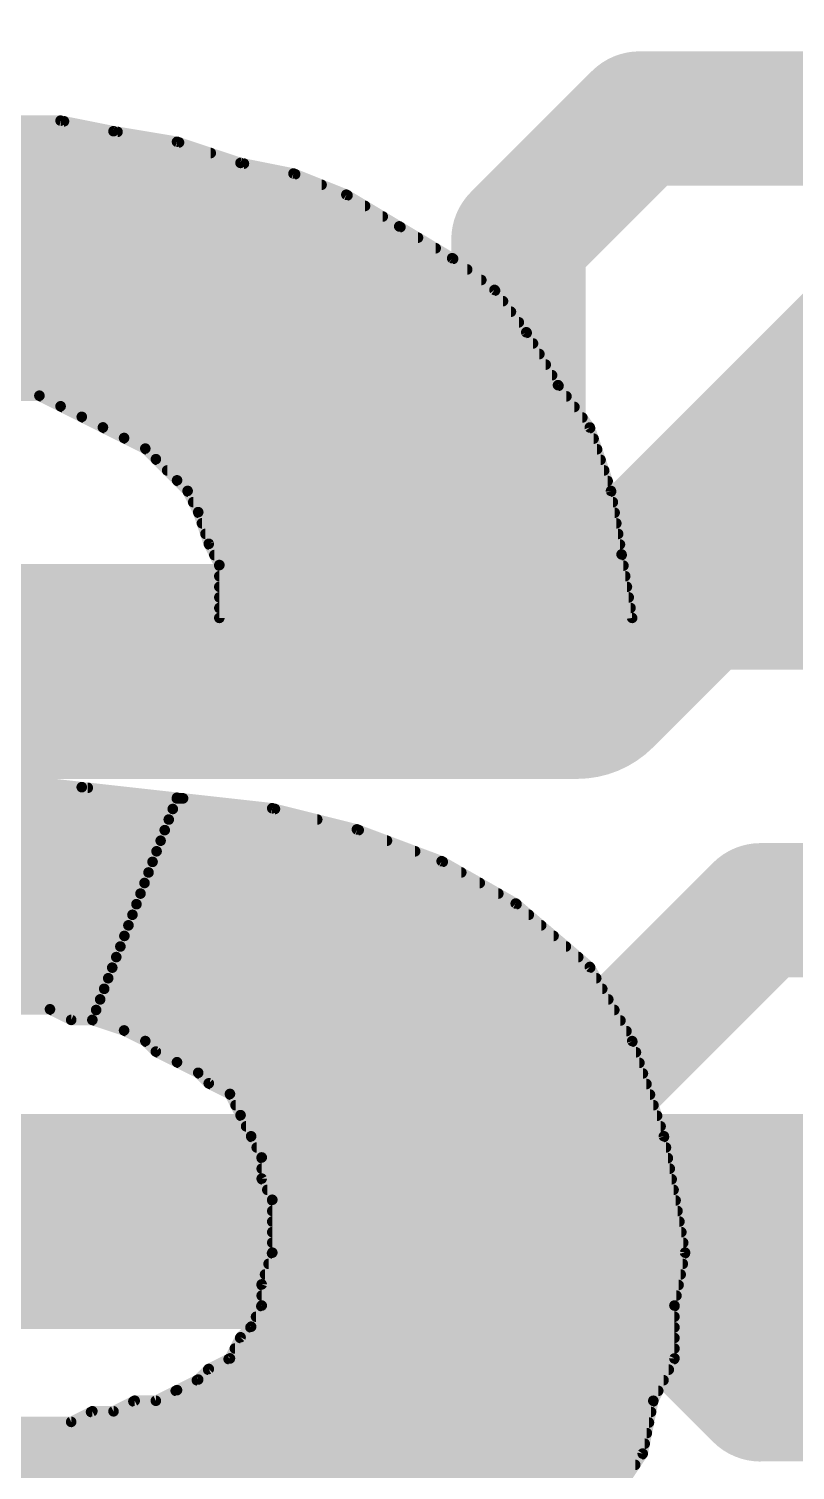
# Model space of a CAD drawing. Extents: x -0.1 to 23, y -0.1 to 23.
# Drawn here: x 15.218 to 15.942, y 9.925 to 11.287 of the extents above; entities that cross this region are included whole.
import ezdxf

# ---------------------------------------------------------------- set-up
doc = ezdxf.new("R2010")
doc.units = 0
for name, color, linetype in [('1', 12, 'CONTINUOUS'), ('16', 132, 'CONTINUOUS'), ('21', 253, 'CONTINUOUS'), ('22', 40, 'CONTINUOUS')]:
    doc.layers.add(name, color=color, linetype=linetype)

msp = doc.modelspace()

# ---------------------------------------------------------------- linework, layer by layer
at = {"layer": '1', "const_width": 0.2032}
for points in [[(16.486, 11.43), (15.736, 10.68)], [(14.2716, 10.68), (15.736, 10.68)]]:
    msp.add_lwpolyline(points, dxfattribs=at)
at = {"layer": '1', "const_width": 0.1016}
for points in [[(15.736, 10.6292, 1), (15.736, 10.7308)], [(15.7001, 10.7159, 1), (15.7719, 10.6441)]]:
    msp.add_lwpolyline(points, format="xyb", dxfattribs=at)
at = {"layer": '16', "const_width": 0.2032}
msp.add_lwpolyline([(17.018, 10.16), (11.43, 10.16)], dxfattribs=at)
at = {"layer": '21', "const_width": 0.127}
for points in [[(15.7951, 11.2027), (15.6807, 11.0883)], [(16.2527, 11.2027), (15.7951, 11.2027)], [(15.6807, 11.0883), (15.6807, 10.7451)], [(15.6807, 10.7451), (16.3671, 10.7451)], [(15.6807, 10.2255), (15.9095, 10.4543)], [(15.9095, 10.4543), (16.3671, 10.4543)], [(15.9095, 9.9967), (15.6807, 10.2255)], [(16.3671, 9.9967), (15.9095, 9.9967)]]:
    msp.add_lwpolyline(points, dxfattribs=at)
at = {"layer": '21', "const_width": 0.0635}
for points in [[(15.7951, 11.2344, 1), (15.7951, 11.1709)], [(15.8176, 11.1802, 1), (15.7727, 11.2251)], [(15.7125, 11.0883, 1), (15.649, 11.0883)], [(15.6583, 11.1107, 1), (15.7032, 11.0658)], [(15.6807, 10.7768, 1), (15.6807, 10.7133)], [(15.649, 10.7451, 1), (15.7125, 10.7451)], [(15.9095, 10.486, 1), (15.9095, 10.4225)], [(15.932, 10.4318, 1), (15.8871, 10.4767)], [(15.7032, 10.2479, 1), (15.6583, 10.203)], [(15.6583, 10.2479, 1), (15.7032, 10.203)], [(15.9095, 10.0284, 1), (15.9095, 9.9649)], [(15.8871, 9.9742, 1), (15.932, 10.0191)]]:
    msp.add_lwpolyline(points, format="xyb", dxfattribs=at)
at = {"layer": '22', "const_width": 0.01}
for points in [[(15.015, 11.2), (15.2513, 11.2)], [(15.2481, 11.2006), (15.0181, 11.2006)], [(15.2981, 11.1906), (15.2481, 11.2006)], [(14.905, 11.19), (15.3019, 11.19)], [(15.3581, 11.1806), (15.2981, 11.1906)], [(15.4181, 11.1606), (15.3581, 11.1806)], [(14.8316, 11.17), (15.39, 11.17)], [(14.8566, 11.18), (15.36, 11.18)], [(14.805, 11.16), (15.4213, 11.16)], [(15.4681, 11.1506), (15.4181, 11.1606)], [(14.7316, 11.14), (15.4947, 11.14)], [(14.7566, 11.15), (15.4697, 11.15)], [(15.5181, 11.1306), (15.4681, 11.1506)], [(14.7073, 11.13), (15.5192, 11.13)], [(15.5681, 11.1006), (15.5181, 11.1306)], [(14.694, 11.12), (15.5358, 11.12)], [(14.6673, 11.1), (15.5692, 11.1)], [(14.6806, 11.11), (15.5525, 11.11)], [(15.6181, 11.0706), (15.5681, 11.1006)], [(14.654, 11.09), (15.5858, 11.09)], [(14.6406, 11.08), (15.6025, 11.08)], [(14.614, 11.06), (15.6323, 11.06)], [(14.6273, 11.07), (15.619, 11.07)], [(15.6581, 11.0406), (15.6181, 11.0706)], [(14.6006, 11.05), (15.6456, 11.05)], [(14.5877, 11.04), (15.6586, 11.04)], [(15.6881, 11.0006), (15.6581, 11.0406)], [(14.5727, 11.02), (15.6736, 11.02)], [(14.5802, 11.03), (15.6661, 11.03)], [(14.5652, 11.01), (15.6811, 11.01)], [(14.5528, 10.99), (15.6945, 10.99)], [(14.5578, 11), (15.6885, 11)], [(15.7181, 10.9506), (15.6881, 11.0006)], [(14.5478, 10.98), (15.7005, 10.98)], [(14.5428, 10.97), (15.7065, 10.97)], [(14.5339, 10.95), (15.7186, 10.95)], [(14.5379, 10.96), (15.7125, 10.96)], [(15.7481, 10.9106), (15.7181, 10.9506)], [(15.0481, 10.9406), (15.2281, 10.9406)], [(15.2281, 10.9406), (15.2481, 10.9306)], [(15.2294, 10.94), (15.7261, 10.94)], [(15.2481, 10.9306), (15.2681, 10.9206)], [(15.2494, 10.93), (15.7336, 10.93)], [(15.2681, 10.9206), (15.2881, 10.9106)], [(15.2694, 10.92), (15.7411, 10.92)], [(15.2881, 10.9106), (15.3081, 10.9006)], [(15.2894, 10.91), (15.7483, 10.91)], [(15.7681, 10.8506), (15.7481, 10.9106)], [(15.3081, 10.9006), (15.3281, 10.8906)], [(15.3094, 10.9), (15.7517, 10.9)], [(15.3281, 10.8906), (15.3381, 10.8806)], [(15.3288, 10.89), (15.755, 10.89)], [(15.3381, 10.8806), (15.3581, 10.8606)], [(15.3388, 10.88), (15.7583, 10.88)], [(15.3488, 10.87), (15.7617, 10.87)], [(15.3581, 10.8606), (15.3681, 10.8506)], [(15.3588, 10.86), (15.765, 10.86)], [(15.3681, 10.8506), (15.3781, 10.8306)], [(15.3684, 10.85), (15.7682, 10.85)], [(15.3734, 10.84), (15.7699, 10.84)], [(15.7781, 10.7906), (15.7681, 10.8506)], [(15.3781, 10.8306), (15.3881, 10.8006)], [(15.3783, 10.83), (15.7716, 10.83)], [(15.3817, 10.82), (15.7732, 10.82)], [(15.385, 10.81), (15.7749, 10.81)], [(15.3881, 10.8006), (15.3981, 10.7806)], [(15.3884, 10.8), (15.7766, 10.8)], [(15.3934, 10.79), (15.7782, 10.79)], [(15.7881, 10.7306), (15.7781, 10.7906)], [(15.3981, 10.7806), (15.3981, 10.7306)], [(15.3981, 10.78), (15.7799, 10.78)], [(15.3981, 10.77), (15.7816, 10.77)], [(15.3981, 10.76), (15.7832, 10.76)], [(15.3981, 10.75), (15.7849, 10.75)], [(15.3981, 10.74), (15.7866, 10.74)], [(15.3981, 10.7306), (15.7881, 10.7306)], [(15.103, 10.57), (15.2738, 10.57)], [(15.2681, 10.5706), (15.1781, 10.5806)], [(15.3581, 10.5606), (15.2681, 10.5706)], [(15.1005, 10.56), (15.3579, 10.56)], [(15.2781, 10.3506), (15.3581, 10.5606)], [(15.3581, 10.5606), (15.2781, 10.3506)], [(15.3579, 10.56), (15.3638, 10.56)], [(15.4481, 10.5506), (15.3581, 10.5606)], [(15.098, 10.55), (15.3541, 10.55)], [(15.3541, 10.55), (15.4506, 10.55)], [(15.5281, 10.5306), (15.4481, 10.5506)], [(15.093, 10.53), (15.3465, 10.53)], [(15.0955, 10.54), (15.3503, 10.54)], [(15.3465, 10.53), (15.5298, 10.53)], [(15.3503, 10.54), (15.4906, 10.54)], [(15.6081, 10.5006), (15.5281, 10.5306)], [(15.0905, 10.52), (15.3426, 10.52)], [(15.3427, 10.52), (15.5565, 10.52)], [(15.0855, 10.5), (15.335, 10.5)], [(15.088, 10.51), (15.3388, 10.51)], [(15.335, 10.5), (15.6092, 10.5)], [(15.3388, 10.51), (15.5831, 10.51)], [(15.6781, 10.4606), (15.6081, 10.5006)], [(15.083, 10.49), (15.3312, 10.49)], [(15.3312, 10.49), (15.6267, 10.49)], [(15.0805, 10.48), (15.3274, 10.48)], [(15.3274, 10.48), (15.6442, 10.48)], [(15.0755, 10.46), (15.3198, 10.46)], [(15.078, 10.47), (15.3236, 10.47)], [(15.3198, 10.46), (15.6789, 10.46)], [(15.3236, 10.47), (15.6617, 10.47)], [(15.7481, 10.4006), (15.6781, 10.4606)], [(15.073, 10.45), (15.316, 10.45)], [(15.316, 10.45), (15.6905, 10.45)], [(15.0705, 10.44), (15.3122, 10.44)], [(15.3122, 10.44), (15.7022, 10.44)], [(15.0655, 10.42), (15.3046, 10.42)], [(15.068, 10.43), (15.3084, 10.43)], [(15.3046, 10.42), (15.7255, 10.42)], [(15.3084, 10.43), (15.7139, 10.43)], [(15.063, 10.41), (15.3007, 10.41)], [(15.3007, 10.41), (15.7372, 10.41)], [(15.0605, 10.4), (15.2969, 10.4)], [(15.2969, 10.4), (15.7485, 10.4)], [(15.7881, 10.3306), (15.7481, 10.4006)], [(15.0594, 10.39), (15.2931, 10.39)], [(15.1, 10.38), (15.2893, 10.38)], [(15.2893, 10.38), (15.7599, 10.38)], [(15.2931, 10.39), (15.7542, 10.39)], [(15.17, 10.37), (15.2855, 10.37)], [(15.2855, 10.37), (15.7656, 10.37)], [(15.1981, 10.3606), (15.2381, 10.3606)], [(15.2381, 10.3606), (15.2581, 10.3506)], [(15.2394, 10.36), (15.2817, 10.36)], [(15.2581, 10.3506), (15.2781, 10.3506)], [(15.2781, 10.3506), (15.3081, 10.3406)], [(15.28, 10.35), (15.7771, 10.35)], [(15.2817, 10.36), (15.7713, 10.36)], [(15.3081, 10.3406), (15.3281, 10.3306)], [(15.3094, 10.34), (15.7828, 10.34)], [(15.3281, 10.3306), (15.3381, 10.3206)], [(15.3288, 10.33), (15.7883, 10.33)], [(15.8181, 10.2406), (15.7881, 10.3306)], [(15.3381, 10.3206), (15.3581, 10.3106)], [(15.3394, 10.32), (15.7917, 10.32)], [(15.3581, 10.3106), (15.3781, 10.3006)], [(15.3594, 10.31), (15.795, 10.31)], [(15.3781, 10.3006), (15.3881, 10.2906)], [(15.3788, 10.3), (15.7983, 10.3)], [(15.3881, 10.2906), (15.4081, 10.2806)], [(15.3894, 10.29), (15.8017, 10.29)], [(15.4081, 10.2806), (15.4181, 10.2606)], [(15.4084, 10.28), (15.805, 10.28)], [(15.4134, 10.27), (15.8083, 10.27)], [(15.4181, 10.2606), (15.4281, 10.2406)], [(15.4184, 10.26), (15.8117, 10.26)], [(15.4234, 10.25), (15.815, 10.25)], [(15.4281, 10.2406), (15.4381, 10.2206)], [(15.8381, 10.1306), (15.8181, 10.2406)], [(15.4284, 10.24), (15.8182, 10.24)], [(15.4334, 10.23), (15.8201, 10.23)], [(15.4381, 10.2206), (15.4381, 10.2006)], [(15.4381, 10.22), (15.8219, 10.22)], [(15.4381, 10.21), (15.8237, 10.21)], [(15.4381, 10.2006), (15.4481, 10.1806)], [(15.4384, 10.2), (15.8255, 10.2)], [(15.4434, 10.19), (15.8273, 10.19)], [(15.4481, 10.1806), (15.4481, 10.1306)], [(15.4481, 10.18), (15.8292, 10.18)], [(15.4481, 10.17), (15.831, 10.17)], [(15.4481, 10.16), (15.8328, 10.16)], [(15.4481, 10.15), (15.8346, 10.15)], [(15.4481, 10.14), (15.8364, 10.14)], [(15.4481, 10.1306), (15.4381, 10.1006)], [(15.4446, 10.12), (15.836, 10.12)], [(15.4479, 10.13), (15.838, 10.13)], [(15.8281, 10.0806), (15.8381, 10.1306)], [(15.4413, 10.11), (15.834, 10.11)], [(15.4381, 10.1006), (15.4381, 10.0806)], [(15.4381, 10.1), (15.832, 10.1)], [(15.4381, 10.0806), (15.4281, 10.0606)], [(15.4378, 10.08), (15.8281, 10.08)], [(15.4381, 10.09), (15.83, 10.09)], [(15.8281, 10.0306), (15.8281, 10.0806)], [(15.4328, 10.07), (15.8281, 10.07)], [(15.4181, 10.0506), (15.4081, 10.0306)], [(15.4178, 10.05), (15.8281, 10.05)], [(15.4281, 10.0606), (15.4181, 10.0506)], [(15.4275, 10.06), (15.8281, 10.06)], [(15.4128, 10.04), (15.8281, 10.04)], [(15.4081, 10.0306), (15.3881, 10.0206)], [(15.4069, 10.03), (15.8278, 10.03)], [(15.8081, 9.9906), (15.8281, 10.0306)], [(15.3781, 10.0106), (15.3581, 10.0006)], [(15.3769, 10.01), (15.8178, 10.01)], [(15.3881, 10.0206), (15.3781, 10.0106)], [(15.3875, 10.02), (15.8228, 10.02)], [(15.3581, 10.0006), (15.3381, 9.9906)], [(15.3569, 10), (15.8128, 10)], [(15.3181, 9.9906), (15.2981, 9.9806)], [(15.3169, 9.99), (15.808, 9.99)], [(15.3381, 9.9906), (15.3181, 9.9906)], [(15.7981, 9.9406), (15.8081, 9.9906)], [(14.4981, 9.97), (15.804, 9.97)], [(15.2581, 9.9706), (15.2081, 9.9706)], [(15.2781, 9.9806), (15.2581, 9.9706)], [(15.2769, 9.98), (15.806, 9.98)], [(15.2981, 9.9806), (15.2781, 9.9806)], [(14.4981, 9.96), (15.802, 9.96)], [(14.4981, 9.95), (15.8, 9.95)], [(14.4981, 9.94), (15.7977, 9.94)], [(14.4981, 9.93), (15.791, 9.93)], [(15.7781, 9.9106), (15.7981, 9.9406)], [(14.4981, 9.92), (15.7844, 9.92)]]:
    msp.add_lwpolyline(points, dxfattribs=at)
at = {"layer": '22', "const_width": 0.005}
for points in [[(15.2486, 11.2031, 1), (15.2476, 11.1982)], [(15.2481, 11.1981, 1), (15.2481, 11.2031)], [(15.2513, 11.1975, 1), (15.2513, 11.2025)], [(15.2985, 11.1931, 1), (15.2977, 11.1882)], [(15.2976, 11.1882, 1), (15.2986, 11.1931)], [(15.3019, 11.1875, 1), (15.3019, 11.1925)], [(15.3589, 11.183, 1), (15.3573, 11.1783)], [(15.3577, 11.1782, 1), (15.3585, 11.1831)], [(15.36, 11.1775, 1), (15.36, 11.1825)], [(15.39, 11.1675, 1), (15.39, 11.1725)], [(15.4186, 11.1631, 1), (15.4176, 11.1582)], [(15.4173, 11.1583, 1), (15.4189, 11.163)], [(15.4213, 11.1575, 1), (15.4213, 11.1625)], [(15.4691, 11.1529, 1), (15.4672, 11.1483)], [(15.4676, 11.1482, 1), (15.4686, 11.1531)], [(15.4697, 11.1475, 1), (15.4697, 11.1525)], [(15.4947, 11.1375, 1), (15.4947, 11.1425)], [(15.5194, 11.1328, 1), (15.5168, 11.1285)], [(15.5172, 11.1283, 1), (15.5191, 11.1329)], [(15.5192, 11.1275, 1), (15.5192, 11.1325)], [(15.5358, 11.1175, 1), (15.5358, 11.1225)], [(15.5525, 11.1075, 1), (15.5525, 11.1125)], [(15.5694, 11.1028, 1), (15.5668, 11.0985)], [(15.5668, 11.0985, 1), (15.5694, 11.1028)], [(15.5692, 11.0975, 1), (15.5692, 11.1025)], [(15.5858, 11.0875, 1), (15.5858, 11.0925)], [(15.6025, 11.0775, 1), (15.6025, 11.0825)], [(15.6196, 11.0726, 1), (15.6166, 11.0686)], [(15.6168, 11.0685, 1), (15.6194, 11.0728)], [(15.619, 11.0675, 1), (15.619, 11.0725)], [(15.6323, 11.0575, 1), (15.6323, 11.0625)], [(15.6456, 11.0475, 1), (15.6456, 11.0525)], [(15.6601, 11.0421, 1), (15.6561, 11.0391)], [(15.6566, 11.0386, 1), (15.6596, 11.0426)], [(15.6586, 11.0375, 1), (15.6586, 11.0425)], [(15.6661, 11.0275, 1), (15.6661, 11.0325)], [(15.6736, 11.0175, 1), (15.6736, 11.0225)], [(15.6811, 11.0075, 1), (15.6811, 11.0125)], [(15.6903, 11.0019, 1), (15.686, 10.9993)], [(15.6861, 10.9991, 1), (15.6901, 11.0021)], [(15.6885, 10.9975, 1), (15.6885, 11.0025)], [(15.6945, 10.9875, 1), (15.6945, 10.9925)], [(15.7005, 10.9775, 1), (15.7005, 10.9825)], [(15.7065, 10.9675, 1), (15.7065, 10.9725)], [(15.7125, 10.9575, 1), (15.7125, 10.9625)], [(15.7201, 10.9521, 1), (15.7161, 10.9491)], [(15.716, 10.9493, 1), (15.7203, 10.9519)], [(15.7186, 10.9475, 1), (15.7186, 10.9525)], [(15.2292, 10.9429, 1), (15.227, 10.9384)], [(15.2294, 10.9425, 1), (15.2294, 10.9375)], [(15.2281, 10.9381, 1), (15.2281, 10.9431)], [(15.7261, 10.9375, 1), (15.7261, 10.9425)], [(15.2492, 10.9329, 1), (15.247, 10.9284)], [(15.2494, 10.9325, 1), (15.2494, 10.9275)], [(15.247, 10.9284, 1), (15.2492, 10.9329)], [(15.7336, 10.9275, 1), (15.7336, 10.9325)], [(15.2692, 10.9229, 1), (15.267, 10.9184)], [(15.2694, 10.9225, 1), (15.2694, 10.9175)], [(15.267, 10.9184, 1), (15.2692, 10.9229)], [(15.2892, 10.9129, 1), (15.287, 10.9084)], [(15.2894, 10.9125, 1), (15.2894, 10.9075)], [(15.287, 10.9084, 1), (15.2892, 10.9129)], [(15.7411, 10.9175, 1), (15.7411, 10.9225)], [(15.7505, 10.9114, 1), (15.7458, 10.9098)], [(15.7461, 10.9091, 1), (15.7501, 10.9121)], [(15.7483, 10.9075, 1), (15.7483, 10.9125)], [(15.3092, 10.9029, 1), (15.307, 10.8984)], [(15.3094, 10.9025, 1), (15.3094, 10.8975)], [(15.307, 10.8984, 1), (15.3092, 10.9029)], [(15.7517, 10.8975, 1), (15.7517, 10.9025)], [(15.3299, 10.8924, 1), (15.3264, 10.8889)], [(15.3288, 10.8925, 1), (15.3288, 10.8875)], [(15.327, 10.8884, 1), (15.3292, 10.8929)], [(15.755, 10.8875, 1), (15.755, 10.8925)], [(15.3399, 10.8824, 1), (15.3364, 10.8789)], [(15.3388, 10.8825, 1), (15.3388, 10.8775)], [(15.3364, 10.8789, 1), (15.3399, 10.8824)], [(15.3488, 10.8725, 1), (15.3488, 10.8675)], [(15.7583, 10.8775, 1), (15.7583, 10.8825)], [(15.7617, 10.8675, 1), (15.7617, 10.8725)], [(15.3599, 10.8624, 1), (15.3564, 10.8589)], [(15.3588, 10.8625, 1), (15.3588, 10.8575)], [(15.3564, 10.8589, 1), (15.3599, 10.8624)], [(15.765, 10.8575, 1), (15.765, 10.8625)], [(15.3704, 10.8517, 1), (15.3659, 10.8495)], [(15.3684, 10.8525, 1), (15.3684, 10.8475)], [(15.3664, 10.8489, 1), (15.3699, 10.8524)], [(15.3734, 10.8425, 1), (15.3734, 10.8375)], [(15.7706, 10.851, 1), (15.7657, 10.8502)], [(15.7658, 10.8498, 1), (15.7705, 10.8514)], [(15.7682, 10.8475, 1), (15.7682, 10.8525)], [(15.7699, 10.8375, 1), (15.7699, 10.8425)], [(15.3805, 10.8314, 1), (15.3758, 10.8298)], [(15.3783, 10.8325, 1), (15.3783, 10.8275)], [(15.3759, 10.8295, 1), (15.3804, 10.8317)], [(15.7716, 10.8275, 1), (15.7716, 10.8325)], [(15.3817, 10.8225, 1), (15.3817, 10.8175)], [(15.7732, 10.8175, 1), (15.7732, 10.8225)], [(15.385, 10.8125, 1), (15.385, 10.8075)], [(15.3904, 10.8017, 1), (15.3859, 10.7995)], [(15.3884, 10.8025, 1), (15.3884, 10.7975)], [(15.7749, 10.8075, 1), (15.7749, 10.8125)], [(15.7766, 10.7975, 1), (15.7766, 10.8025)], [(15.3858, 10.7998, 1), (15.3905, 10.8014)], [(15.3934, 10.7925, 1), (15.3934, 10.7875)], [(15.7806, 10.791, 1), (15.7757, 10.7902)], [(15.7757, 10.7902, 1), (15.7806, 10.791)], [(15.7782, 10.7875, 1), (15.7782, 10.7925)], [(15.4006, 10.7806, 1), (15.3956, 10.7806)], [(15.3981, 10.7825, 1), (15.3981, 10.7775)], [(15.3959, 10.7795, 1), (15.4004, 10.7817)], [(15.7799, 10.7775, 1), (15.7799, 10.7825)], [(15.3981, 10.7725, 1), (15.3981, 10.7675)], [(15.3981, 10.7625, 1), (15.3981, 10.7575)], [(15.7816, 10.7675, 1), (15.7816, 10.7725)], [(15.7832, 10.7575, 1), (15.7832, 10.7625)], [(15.3981, 10.7525, 1), (15.3981, 10.7475)], [(15.7849, 10.7475, 1), (15.7849, 10.7525)], [(15.3981, 10.7425, 1), (15.3981, 10.7375)], [(15.7866, 10.7375, 1), (15.7866, 10.7425)], [(15.3981, 10.7331, 1), (15.3981, 10.7281)], [(15.3956, 10.7306, 1), (15.4006, 10.7306)], [(15.7857, 10.7302, 1), (15.7906, 10.731)], [(15.7881, 10.7281, 1), (15.7881, 10.7331)], [(15.2684, 10.5731, 1), (15.2678, 10.5681)], [(15.2678, 10.5681, 1), (15.2684, 10.5731)], [(15.2738, 10.5675, 1), (15.2738, 10.5725)], [(15.3579, 10.5625, 1), (15.3579, 10.5575)], [(15.3584, 10.5631, 1), (15.3578, 10.5581)], [(15.3605, 10.5597, 1), (15.3558, 10.5615)], [(15.3605, 10.5597, 1), (15.3558, 10.5615)], [(15.3578, 10.5581, 1), (15.3584, 10.5631)], [(15.3579, 10.5575, 1), (15.3579, 10.5625)], [(15.3638, 10.5575, 1), (15.3638, 10.5625)], [(15.3541, 10.5525, 1), (15.3541, 10.5475)], [(15.3541, 10.5475, 1), (15.3541, 10.5525)], [(15.4487, 10.5531, 1), (15.4475, 10.5482)], [(15.4478, 10.5481, 1), (15.4484, 10.5531)], [(15.4506, 10.5475, 1), (15.4506, 10.5525)], [(15.3465, 10.5325, 1), (15.3465, 10.5275)], [(15.3465, 10.5275, 1), (15.3465, 10.5325)], [(15.3503, 10.5425, 1), (15.3503, 10.5375)], [(15.3503, 10.5375, 1), (15.3503, 10.5425)], [(15.4906, 10.5375, 1), (15.4906, 10.5425)], [(15.529, 10.533, 1), (15.5272, 10.5283)], [(15.5275, 10.5282, 1), (15.5287, 10.5331)], [(15.5298, 10.5275, 1), (15.5298, 10.5325)], [(15.3427, 10.5225, 1), (15.3427, 10.5175)], [(15.3426, 10.5175, 1), (15.3426, 10.5225)], [(15.5565, 10.5175, 1), (15.5565, 10.5225)], [(15.335, 10.5025, 1), (15.335, 10.4975)], [(15.335, 10.4975, 1), (15.335, 10.5025)], [(15.3388, 10.5125, 1), (15.3388, 10.5075)], [(15.3388, 10.5075, 1), (15.3388, 10.5125)], [(15.5831, 10.5075, 1), (15.5831, 10.5125)], [(15.6094, 10.5028, 1), (15.6069, 10.4985)], [(15.6072, 10.4983, 1), (15.609, 10.503)], [(15.6092, 10.4975, 1), (15.6092, 10.5025)], [(15.3312, 10.4925, 1), (15.3312, 10.4875)], [(15.3312, 10.4875, 1), (15.3312, 10.4925)], [(15.6267, 10.4875, 1), (15.6267, 10.4925)], [(15.3274, 10.4825, 1), (15.3274, 10.4775)], [(15.3274, 10.4775, 1), (15.3274, 10.4825)], [(15.6442, 10.4775, 1), (15.6442, 10.4825)], [(15.3198, 10.4625, 1), (15.3198, 10.4575)], [(15.3198, 10.4575, 1), (15.3198, 10.4625)], [(15.3236, 10.4725, 1), (15.3236, 10.4675)], [(15.3236, 10.4675, 1), (15.3236, 10.4725)], [(15.6617, 10.4675, 1), (15.6617, 10.4725)], [(15.6798, 10.4625, 1), (15.6765, 10.4587)], [(15.6769, 10.4585, 1), (15.6794, 10.4628)], [(15.6789, 10.4575, 1), (15.6789, 10.4625)], [(15.316, 10.4525, 1), (15.316, 10.4475)], [(15.316, 10.4475, 1), (15.316, 10.4525)], [(15.6905, 10.4475, 1), (15.6905, 10.4525)], [(15.3122, 10.4425, 1), (15.3122, 10.4375)], [(15.3122, 10.4375, 1), (15.3122, 10.4425)], [(15.7022, 10.4375, 1), (15.7022, 10.4425)], [(15.3046, 10.4225, 1), (15.3046, 10.4175)], [(15.3046, 10.4175, 1), (15.3046, 10.4225)], [(15.3084, 10.4325, 1), (15.3084, 10.4275)], [(15.3084, 10.4275, 1), (15.3084, 10.4325)], [(15.7139, 10.4275, 1), (15.7139, 10.4325)], [(15.7255, 10.4175, 1), (15.7255, 10.4225)], [(15.3007, 10.4125, 1), (15.3007, 10.4075)], [(15.3007, 10.4075, 1), (15.3007, 10.4125)], [(15.7372, 10.4075, 1), (15.7372, 10.4125)], [(15.2969, 10.4025, 1), (15.2969, 10.3975)], [(15.2969, 10.3975, 1), (15.2969, 10.4025)], [(15.7503, 10.4019, 1), (15.746, 10.3994)], [(15.7465, 10.3987, 1), (15.7498, 10.4025)], [(15.7485, 10.3975, 1), (15.7485, 10.4025)], [(15.2893, 10.3825, 1), (15.2893, 10.3775)], [(15.2893, 10.3775, 1), (15.2893, 10.3825)], [(15.2931, 10.3925, 1), (15.2931, 10.3875)], [(15.2931, 10.3875, 1), (15.2931, 10.3925)], [(15.7542, 10.3875, 1), (15.7542, 10.3925)], [(15.7599, 10.3775, 1), (15.7599, 10.3825)], [(15.2855, 10.3725, 1), (15.2855, 10.3675)], [(15.2855, 10.3675, 1), (15.2855, 10.3725)], [(15.7656, 10.3675, 1), (15.7656, 10.3725)], [(15.2392, 10.3629, 1), (15.237, 10.3584)], [(15.2394, 10.3625, 1), (15.2394, 10.3575)], [(15.2381, 10.3581, 1), (15.2381, 10.3631)], [(15.2581, 10.3531, 1), (15.2581, 10.3481)], [(15.257, 10.3484, 1), (15.2592, 10.3529)], [(15.2789, 10.353, 1), (15.2773, 10.3483)], [(15.28, 10.3525, 1), (15.28, 10.3475)], [(15.2781, 10.3481, 1), (15.2781, 10.3531)], [(15.2817, 10.3625, 1), (15.2817, 10.3575)], [(15.2817, 10.3575, 1), (15.2817, 10.3625)], [(15.7713, 10.3575, 1), (15.7713, 10.3625)], [(15.7771, 10.3475, 1), (15.7771, 10.3525)], [(15.2758, 10.3515, 1), (15.2805, 10.3497)], [(15.2758, 10.3515, 1), (15.2805, 10.3497)], [(15.3092, 10.3429, 1), (15.307, 10.3384)], [(15.3094, 10.3425, 1), (15.3094, 10.3375)], [(15.3073, 10.3383, 1), (15.3089, 10.343)], [(15.7828, 10.3375, 1), (15.7828, 10.3425)], [(15.3299, 10.3324, 1), (15.3264, 10.3289)], [(15.3288, 10.3325, 1), (15.3288, 10.3275)], [(15.327, 10.3284, 1), (15.3292, 10.3329)], [(15.7905, 10.3314, 1), (15.7858, 10.3298)], [(15.786, 10.3294, 1), (15.7903, 10.3319)], [(15.7883, 10.3275, 1), (15.7883, 10.3325)], [(15.3392, 10.3229, 1), (15.337, 10.3184)], [(15.3364, 10.3189, 1), (15.3399, 10.3224)], [(15.3394, 10.3225, 1), (15.3394, 10.3175)], [(15.3592, 10.3129, 1), (15.357, 10.3084)], [(15.3594, 10.3125, 1), (15.3594, 10.3075)], [(15.357, 10.3084, 1), (15.3592, 10.3129)], [(15.7917, 10.3175, 1), (15.7917, 10.3225)], [(15.795, 10.3075, 1), (15.795, 10.3125)], [(15.3799, 10.3024, 1), (15.3764, 10.2989)], [(15.3788, 10.3025, 1), (15.3788, 10.2975)], [(15.377, 10.2984, 1), (15.3792, 10.3029)], [(15.7983, 10.2975, 1), (15.7983, 10.3025)], [(15.3892, 10.2929, 1), (15.387, 10.2884)], [(15.3864, 10.2889, 1), (15.3899, 10.2924)], [(15.3894, 10.2925, 1), (15.3894, 10.2875)], [(15.8017, 10.2875, 1), (15.8017, 10.2925)], [(15.4104, 10.2817, 1), (15.4059, 10.2795)], [(15.4084, 10.2825, 1), (15.4084, 10.2775)], [(15.407, 10.2784, 1), (15.4092, 10.2829)], [(15.4134, 10.2725, 1), (15.4134, 10.2675)], [(15.805, 10.2775, 1), (15.805, 10.2825)], [(15.8083, 10.2675, 1), (15.8083, 10.2725)], [(15.4204, 10.2617, 1), (15.4159, 10.2595)], [(15.4184, 10.2625, 1), (15.4184, 10.2575)], [(15.4159, 10.2595, 1), (15.4204, 10.2617)], [(15.8117, 10.2575, 1), (15.8117, 10.2625)], [(15.4234, 10.2525, 1), (15.4234, 10.2475)], [(15.4304, 10.2417, 1), (15.4259, 10.2395)], [(15.815, 10.2475, 1), (15.815, 10.2525)], [(15.8206, 10.2411, 1), (15.8157, 10.2402)], [(15.4284, 10.2425, 1), (15.4284, 10.2375)], [(15.4259, 10.2395, 1), (15.4304, 10.2417)], [(15.4334, 10.2325, 1), (15.4334, 10.2275)], [(15.8158, 10.2398, 1), (15.8205, 10.2414)], [(15.8182, 10.2375, 1), (15.8182, 10.2425)], [(15.8201, 10.2275, 1), (15.8201, 10.2325)], [(15.4406, 10.2206, 1), (15.4356, 10.2206)], [(15.4381, 10.2225, 1), (15.4381, 10.2175)], [(15.4359, 10.2195, 1), (15.4404, 10.2217)], [(15.8219, 10.2175, 1), (15.8219, 10.2225)], [(15.4381, 10.2125, 1), (15.4381, 10.2075)], [(15.4404, 10.2017, 1), (15.4359, 10.1995)], [(15.4384, 10.2025, 1), (15.4384, 10.1975)], [(15.8237, 10.2075, 1), (15.8237, 10.2125)], [(15.8255, 10.1975, 1), (15.8255, 10.2025)], [(15.4356, 10.2006, 1), (15.4406, 10.2006)], [(15.4434, 10.1925, 1), (15.4434, 10.1875)], [(15.8273, 10.1875, 1), (15.8273, 10.1925)], [(15.4506, 10.1806, 1), (15.4456, 10.1806)], [(15.4481, 10.1825, 1), (15.4481, 10.1775)], [(15.4459, 10.1795, 1), (15.4504, 10.1817)], [(15.8292, 10.1775, 1), (15.8292, 10.1825)], [(15.4481, 10.1725, 1), (15.4481, 10.1675)], [(15.4481, 10.1625, 1), (15.4481, 10.1575)], [(15.831, 10.1675, 1), (15.831, 10.1725)], [(15.8328, 10.1575, 1), (15.8328, 10.1625)], [(15.4481, 10.1525, 1), (15.4481, 10.1475)], [(15.8346, 10.1475, 1), (15.8346, 10.1525)], [(15.4481, 10.1425, 1), (15.4481, 10.1375)], [(15.8364, 10.1375, 1), (15.8364, 10.1425)], [(15.4446, 10.1225, 1), (15.4446, 10.1175)], [(15.4479, 10.1325, 1), (15.4479, 10.1275)], [(15.4456, 10.1306, 1), (15.4506, 10.1306)], [(15.4505, 10.1298, 1), (15.4458, 10.1314)], [(15.8406, 10.1301, 1), (15.8357, 10.1311)], [(15.8357, 10.1302, 1), (15.8406, 10.1311)], [(15.836, 10.1175, 1), (15.836, 10.1225)], [(15.838, 10.1275, 1), (15.838, 10.1325)], [(15.4413, 10.1125, 1), (15.4413, 10.1075)], [(15.834, 10.1075, 1), (15.834, 10.1125)], [(15.4406, 10.1006, 1), (15.4356, 10.1006)], [(15.4381, 10.1025, 1), (15.4381, 10.0975)], [(15.4358, 10.1014, 1), (15.4405, 10.0998)], [(15.832, 10.0975, 1), (15.832, 10.1025)], [(15.4378, 10.0825, 1), (15.4378, 10.0775)], [(15.4381, 10.0925, 1), (15.4381, 10.0875)], [(15.4356, 10.0806, 1), (15.4406, 10.0806)], [(15.4404, 10.0795, 1), (15.4359, 10.0817)], [(15.8306, 10.0806, 1), (15.8256, 10.0806)], [(15.8257, 10.0811, 1), (15.8306, 10.0801)], [(15.8281, 10.0775, 1), (15.8281, 10.0825)], [(15.83, 10.0875, 1), (15.83, 10.0925)], [(15.4328, 10.0725, 1), (15.4328, 10.0675)], [(15.8281, 10.0675, 1), (15.8281, 10.0725)], [(15.4178, 10.0525, 1), (15.4178, 10.0475)], [(15.4164, 10.0524, 1), (15.4199, 10.0489)], [(15.4204, 10.0495, 1), (15.4159, 10.0517)], [(15.4275, 10.0625, 1), (15.4275, 10.0575)], [(15.4259, 10.0617, 1), (15.4304, 10.0595)], [(15.4299, 10.0589, 1), (15.4264, 10.0624)], [(15.8281, 10.0575, 1), (15.8281, 10.0625)], [(15.8281, 10.0475, 1), (15.8281, 10.0525)], [(15.4128, 10.0425, 1), (15.4128, 10.0375)], [(15.8281, 10.0375, 1), (15.8281, 10.0425)], [(15.4069, 10.0325, 1), (15.4069, 10.0275)], [(15.4059, 10.0317, 1), (15.4104, 10.0295)], [(15.4092, 10.0284, 1), (15.407, 10.0329)], [(15.8256, 10.0306, 1), (15.8306, 10.0306)], [(15.8304, 10.0295, 1), (15.8259, 10.0317)], [(15.8278, 10.0275, 1), (15.8278, 10.0325)], [(15.3769, 10.0125, 1), (15.3769, 10.0075)], [(15.3764, 10.0124, 1), (15.3799, 10.0089)], [(15.3792, 10.0084, 1), (15.377, 10.0129)], [(15.3875, 10.0225, 1), (15.3875, 10.0175)], [(15.387, 10.0229, 1), (15.3892, 10.0184)], [(15.3899, 10.0189, 1), (15.3864, 10.0224)], [(15.8178, 10.0075, 1), (15.8178, 10.0125)], [(15.8228, 10.0175, 1), (15.8228, 10.0225)], [(15.3569, 10.0025, 1), (15.3569, 9.9975)], [(15.357, 10.0029, 1), (15.3592, 9.9984)], [(15.3592, 9.9984, 1), (15.357, 10.0029)], [(15.8128, 9.9975, 1), (15.8128, 10.0025)], [(15.3169, 9.9925, 1), (15.3169, 9.9875)], [(15.3181, 9.9931, 1), (15.3181, 9.9881)], [(15.3192, 9.9884, 1), (15.317, 9.9929)], [(15.337, 9.9929, 1), (15.3392, 9.9884)], [(15.3381, 9.9881, 1), (15.3381, 9.9931)], [(15.8059, 9.9917, 1), (15.8104, 9.9895)], [(15.8106, 9.9901, 1), (15.8057, 9.9911)], [(15.808, 9.9875, 1), (15.808, 9.9925)], [(15.257, 9.9729, 1), (15.2592, 9.9684)], [(15.2581, 9.9681, 1), (15.2581, 9.9731)], [(15.2769, 9.9825, 1), (15.2769, 9.9775)], [(15.2781, 9.9831, 1), (15.2781, 9.9781)], [(15.2792, 9.9784, 1), (15.277, 9.9829)], [(15.297, 9.9829, 1), (15.2992, 9.9784)], [(15.2981, 9.9781, 1), (15.2981, 9.9831)], [(15.804, 9.9675, 1), (15.804, 9.9725)], [(15.806, 9.9775, 1), (15.806, 9.9825)], [(15.802, 9.9575, 1), (15.802, 9.9625)], [(15.8, 9.9475, 1), (15.8, 9.9525)], [(15.791, 9.9275, 1), (15.791, 9.9325)], [(15.7957, 9.9411, 1), (15.8006, 9.9401)], [(15.8002, 9.9392, 1), (15.796, 9.942)], [(15.7977, 9.9375, 1), (15.7977, 9.9425)]]:
    msp.add_lwpolyline(points, format="xyb", dxfattribs=at)

doc.saveas('drawing.dxf')
